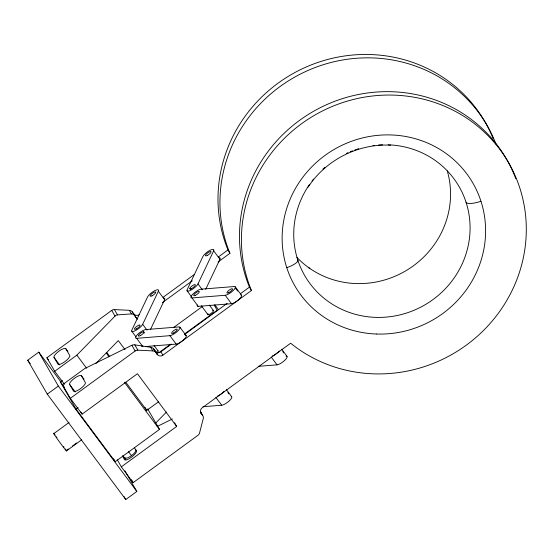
<?xml version="1.0" encoding="UTF-8"?>
<svg xmlns="http://www.w3.org/2000/svg" width="554" height="554" viewBox="0 0 554 554"><rect width="100%" height="100%" fill="white"/><g stroke="black" fill="none" stroke-linecap="round" stroke-linejoin="round"><path stroke-width="0.83" d="M142.669 324.291L158.34 291.224A6.856 1.946 -36.7 0 0 154.518 290.795A6.856 1.946 -36.7 0 0 147.551 296.972L131.88 330.039A6.856 1.946 -36.7 0 0 135.709 330.468A6.856 1.946 -36.7 0 0 142.669 324.291L147.018 330.129M150.404 329.644L164.621 299.659A6.856 1.946 -36.7 0 0 163.645 298.17M197.993 283.897L213.664 250.83A6.856 1.946 -36.7 0 0 209.834 250.401A6.856 1.946 -36.7 0 0 202.875 256.578L187.197 289.645A6.856 1.946 -36.7 0 0 191.026 290.081A6.856 1.946 -36.7 0 0 197.993 283.897L202.335 289.735M205.728 289.257L219.945 259.265A6.856 1.946 -36.7 0 0 219.204 257.762M308.066 187.204C325.745 160.002 358.237 143.389 390.653 145.183M54.728 371.298L76.861 355.142L115.024 316.112A5.277 4.418 80.4 0 1 117.496 314.887L131.416 313.917L129.331 310.309L114.429 309.582A4.113 3.94 -30 0 0 111.721 310.399L46.896 357.732L54.728 371.298L64.458 384.358M95.752 363.666L118.3 340.613L125.01 349.622M155.162 423.609L166.491 412.024M124.92 470.824L136.838 491.46L125.779 499.542L47.277 394.136L27.7 360.225L38.766 352.15L60.968 381.962M163.139 297.263L194.509 274.362M218.214 257.049L227.971 249.923A143.915 137.918 -30 0 1 308.322 66.085A143.915 137.918 -30 0 1 493.108 138.417M162.308 302.692L192.286 280.802M218.082 261.973L229.931 253.317A143.915 137.918 -30 0 1 311.473 68.98A143.915 137.918 -30 0 1 495.975 144.102M147.662 408.88L159.51 429.405L115.26 461.717L76.009 409.018L60.344 381.886L62.422 380.376M47.277 394.136L58.343 386.055L38.766 352.15M200.666 412.024L202.626 415.417A4.113 3.94 -30 0 1 203.249 418.685L199.544 432.999A4.113 3.94 -30 0 1 197.958 435.312L133.133 482.645L121.354 466.835L176.678 426.441L137.427 373.742L82.11 414.136L70.33 398.326L62.505 384.76L84.63 368.604L131.859 345.281A5.277 4.245 29.6 0 1 134.795 344.844L150.688 347.296A3.94 3.172 29.6 0 1 153.811 349.048M70.33 398.326L135.155 350.994A4.113 3.94 -30 0 1 137.863 350.176L152.772 350.904A4.113 3.94 -30 0 1 155.736 352.455L157.204 354.422A4.113 3.94 -30 0 0 162.876 355.162L251.412 290.518A143.915 137.918 -30 0 1 381.962 95.219A143.915 137.918 -30 0 1 517.671 277.436A143.915 137.918 -30 0 1 290.656 343.217L202.127 407.862A4.113 3.94 -30 0 0 201.157 413.45L202.626 415.417M173.7 327.449L202.231 306.611M76.009 409.018L78.086 407.502M158.7 352.863L170.528 344.221M184.447 334.062L217.154 310.185L214.211 305.095M157.204 354.422L155.245 351.028A4.113 3.94 -30 0 0 160.916 351.769L171.373 344.138M184.621 334.464L227.14 303.412M240.388 293.745L249.452 287.124A143.915 137.918 -30 0 1 331.389 102.628A143.915 137.918 -30 0 1 515.788 178.686M53.752 433.65L68.959 422.543M66.307 450.52L68.384 449.003M72.532 445.97L76.681 442.944M66.494 450.887L81.708 439.779M146.062 410.902L158.589 401.761M157.073 426.538L172.37 418.983M191.982 297.927L225.215 295.282A6.856 1.946 -36.7 0 0 233.068 290.642A6.856 1.946 -36.7 0 0 234.273 286.536L201.04 289.181A6.856 1.946 -36.7 0 0 193.187 293.821A6.856 1.946 -36.7 0 0 191.982 297.927L198.263 306.362L231.496 303.71A6.856 1.946 -36.7 0 0 239.183 299.236A6.856 1.946 -36.7 0 0 240.782 294.957M136.658 338.321L169.898 335.676A6.856 1.946 -36.7 0 0 177.751 331.036A6.856 1.946 -36.7 0 0 178.956 326.929L145.723 329.575A6.856 1.946 -36.7 0 0 137.87 334.207A6.856 1.946 -36.7 0 0 136.658 338.321L142.939 346.749M145.494 346.548L176.179 344.103A6.856 1.946 -36.7 0 0 184.032 339.47A6.856 1.946 -36.7 0 0 185.237 335.357M258.275 366.339L277.021 364.851A6.856 1.946 -36.7 0 0 284.874 360.211A6.856 1.946 -36.7 0 0 286.086 356.104M202.958 406.733L221.704 405.237A6.856 1.946 -36.7 0 0 229.218 400.923A6.856 1.946 -36.7 0 0 231.198 396.505M213.664 250.83L219.945 259.265M235.201 286.764L241.482 295.199M281.695 349.2L287.014 356.333M235.727 288.482L237.659 291.079M282.699 351.561L283.669 352.856M225.215 295.282L231.496 303.71M271.225 357.067L277.021 364.851M214.862 304.825L218.442 309.631M209.384 305.109L213.408 310.51M189.897 288.212L190.86 289.507M201.344 305.773L207.875 314.547M187.01 290.691L191.587 296.833M158.34 291.224L164.621 299.659M179.884 327.158L186.165 335.592M226.378 389.594L231.69 396.726M227.867 392.606L228.83 393.901M169.898 335.676L176.179 344.103M215.908 397.453L221.704 405.237M129.331 310.309A4.113 3.94 -30 0 1 132.302 311.867L135.723 317.22A4.113 3.94 -30 0 0 137.627 318.585M132.302 311.867L137.26 319.284M154.067 345.502L158.084 350.897M143.458 331.763L144.421 333.058M157.8 354.463L153.777 349.068L155.736 352.455M131.693 331.084L136.042 336.922M106.666 352.351L109.768 356.513M125.779 382.205L146.768 410.389L145.093 407.481M124.394 382.253L159.51 429.405M76.861 355.142L86.583 368.202M65.829 348.729L69.742 355.516A7.32 2.078 -36.7 0 1 64.88 361.637A7.32 2.078 -36.7 0 1 57.928 364.137L54.015 357.358A7.32 2.078 -36.7 0 1 58.876 351.236A7.32 2.078 -36.7 0 1 65.829 348.729L67.872 351.478M81.431 375.757L85.344 382.544A7.32 2.078 -36.7 0 1 80.482 388.666A7.32 2.078 -36.7 0 1 73.53 391.166L69.617 384.386A7.32 2.078 -36.7 0 1 74.478 378.257A7.32 2.078 -36.7 0 1 81.431 375.757L83.993 379.192M128.535 451.649L131.478 455.603M54.015 357.358L59.645 364.92M69.617 384.386L75.247 391.948M122.69 455.644L125.758 459.772M46.896 357.732L48.433 359.795M60.344 381.886L62.415 384.663M62.505 384.76L64.548 387.509M58.343 386.055L136.838 491.46M27.7 360.225L30.283 363.694M227.971 249.923L229.931 253.317M249.452 287.124L251.412 290.518M200.375 412.093L201.157 413.45M160.916 351.769L162.876 355.162M150.688 347.296L152.772 350.904M114.429 309.582L117.496 314.901M134.795 344.858L137.863 350.176M111.721 310.399L115.024 316.112M131.859 345.281L135.155 350.994M174.524 422.716L176.678 426.441M106.299 352.51L108.833 356.908M134.414 447.66L136.367 451.053A7.32 2.078 -36.7 0 1 131.506 457.175A7.32 2.078 -36.7 0 1 124.553 459.681L122.6 456.288M131.485 479.792L133.133 482.645M117.233 459.695L121.354 466.835M113.563 458.788L115.26 461.717M80.87 411.989L82.11 414.136M124.075 496.592L125.779 499.542M198.263 306.362A6.856 1.946 -36.7 0 1 197.335 304.984M142.053 346.555A6.856 1.946 -36.7 0 1 141.859 346.174M279.361 350.987A6.856 1.946 -36.7 0 1 272.229 356.035M224.045 391.38A6.856 1.946 -36.7 0 1 217.265 396.283M200.7 412.01A3.94 3.172 29.6 0 1 201.351 414.115M480.976 201.289A13.705 3.836 -17.9 0 1 466.066 202.328M297.74 259.861A13.705 3.836 -17.9 0 1 286.75 267.679M388.209 144.823A89.09 85.378 -30 0 1 467.32 249.445A89.09 85.378 -30 0 1 345.087 310.808A89.09 85.378 -30 0 1 309.651 184.26M312.034 180.999A89.09 85.378 -30 0 1 313.529 179.087M322.961 169.06A89.09 85.378 -30 0 1 324.783 167.44M346.555 153.34A89.09 85.378 -30 0 1 348.037 152.669M350.28 151.713A89.09 85.378 -30 0 1 352.545 150.813M354.837 149.975A89.09 85.378 -30 0 1 358.694 148.707M372.925 145.605A89.09 85.378 -30 0 1 374.532 145.397M378.548 145.016A89.09 85.378 -30 0 1 382.579 144.809M131.423 313.952A3.94 3.303 80.4 0 1 134.29 315.226M139.442 314.568A4.113 3.94 -30 0 1 133.763 313.834M447.279 170.909A89.09 85.378 -30 0 1 404.932 271.308A89.09 85.378 -30 0 1 296.875 257.388M308.82 267.88A13.705 3.566 -55.3 0 1 309.755 268.399M157.357 350.765A3.428 0.969 -36.7 0 1 157.177 352.593M212.528 310.413A3.428 0.969 -36.7 0 1 212.909 311.736A3.428 0.969 -36.7 0 1 209.246 314.471A3.428 0.969 -36.7 0 1 208.062 313.744M65.337 448.989A10.962 0.346 53.9 0 1 64.174 448.2A10.962 0.346 53.9 0 1 55.428 436.22A10.962 0.346 53.9 0 1 55.102 434.973M56.522 436.794A10.962 0.346 53.9 0 1 56.924 437.328M63.662 446.552A10.962 0.346 53.9 0 1 64.042 447.099M135.765 449.626A6.856 1.946 -36.7 0 1 131.076 455.894A6.856 1.946 -36.7 0 1 124.948 457.182M228.837 292.623A3.428 0.969 -36.7 0 0 232.5 288.869A3.428 0.969 -36.7 0 0 227.895 291.224A3.428 0.969 -36.7 0 0 228.837 292.623M195.604 295.268A3.428 0.969 -36.7 0 0 199.267 291.515A3.428 0.969 -36.7 0 0 194.662 293.869A3.428 0.969 -36.7 0 0 195.604 295.268M140.28 335.662A3.428 0.969 -36.7 0 0 143.943 331.908A3.428 0.969 -36.7 0 0 139.345 334.263A3.428 0.969 -36.7 0 0 140.28 335.662M173.52 333.016A3.428 0.969 -36.7 0 0 177.183 329.263A3.428 0.969 -36.7 0 0 172.578 331.617A3.428 0.969 -36.7 0 0 173.52 333.016M207.307 255.449A3.428 0.969 -36.7 0 0 211.032 251.689A3.428 0.969 -36.7 0 0 206.462 253.981A3.428 0.969 -36.7 0 0 207.307 255.449M191.587 288.544A3.428 0.969 -36.7 0 0 195.368 284.77A3.428 0.969 -36.7 0 0 190.832 287.007A3.428 0.969 -36.7 0 0 191.587 288.544M136.263 328.931A3.428 0.969 -36.7 0 0 140.051 325.163A3.428 0.969 -36.7 0 0 135.508 327.4A3.428 0.969 -36.7 0 0 136.263 328.931M151.99 295.843A3.428 0.969 -36.7 0 0 155.716 292.083A3.428 0.969 -36.7 0 0 151.138 294.375A3.428 0.969 -36.7 0 0 151.99 295.843M376.284 334.014A102.795 98.515 -30 0 0 475.519 187.972A102.795 98.515 -30 0 0 299.79 181.47A102.795 98.515 -30 0 0 376.284 334.014"/></g></svg>
